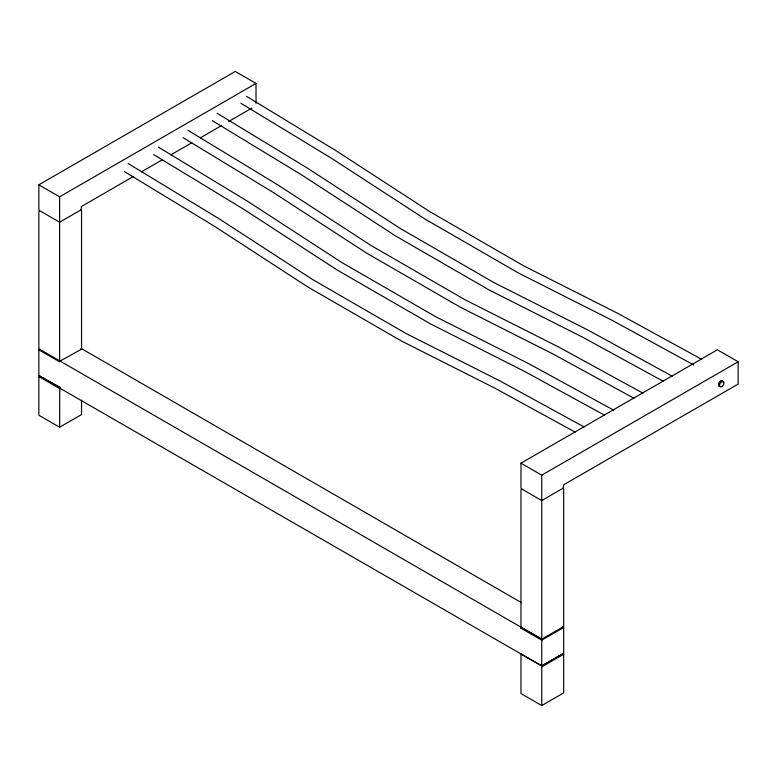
<?xml version="1.0" encoding="UTF-8"?>
<svg xmlns="http://www.w3.org/2000/svg" width="777" height="777" viewBox="0 0 777 777"><rect width="100%" height="100%" fill="white"/><g stroke="black" fill="none" stroke-linecap="round" stroke-linejoin="round"><path stroke-width="1.17" d="M81.546 400.058L81.546 414.559L59.615 427.214L59.751 387.237L38.85 375.563L38.85 349.835L39.763 349.339L541.744 639.16L563.675 626.534L563.675 489.238L563.072 488.247L563.675 484.79L738.15 384.052L738.15 361.771L717.385 349.786L520.978 463.179L520.978 487.927L521.581 488.918L541.744 500.553L563.072 488.247M719.716 386.383L719.133 386.159C717.744 384.197 719.648 380.963 721.92 380.72L723.018 382.284M38.85 349.835L59.615 361.82L59.615 196.814L38.85 184.819L38.85 209.567L39.452 210.557L59.615 222.203L80.944 209.887L81.546 206.439L133.052 176.7M60.043 388.296L59.751 387.237L60.043 388.296L541.744 665.908L563.675 653.253L563.675 627.515L562.762 627.029L563.675 626.534M39.452 210.557L38.85 211.548L38.85 348.844L39.763 349.339M521.581 488.918L520.978 489.898L520.978 627.194L521.755 627.991L520.978 628.185L520.551 627.447M721.92 380.72L719.133 382.896L720.434 381.274L721.92 380.72L722.882 381.488M38.85 184.819L235.256 71.435L256.022 83.421L256.022 103.36M59.615 196.814L256.022 83.421M141.453 171.843L162.48 159.712M170.882 154.856L191.909 142.715M200.32 137.859L221.338 125.728M228.691 121.484L251.816 108.129M59.751 361.256L81.974 348.922L521.445 602.651M81.974 348.922L80.769 349.116L81.546 348.174L81.546 210.878L80.944 209.887M520.978 463.179L541.744 475.165L738.15 361.771M563.675 627.515L541.744 640.18L520.978 628.185M520.551 654.166L521.755 653.972L520.978 654.914L520.978 693.579L541.744 705.565L563.675 692.909L563.675 654.244L562.762 653.748L541.744 665.879L520.978 653.923M541.744 666.899L563.675 654.244M59.615 427.214L38.85 415.229L38.85 376.554L39.763 376.058M562.762 653.748L563.675 653.253M701.621 359.265L617.365 313.141L523.64 265.821L429.914 211.713L336.179 150.806L246.571 96.387M693.676 364.937L612.577 320.551L518.851 273.232L425.126 219.114L331.39 158.207L240.753 103.166M672.27 376.204L588.024 330.089L494.289 282.77L400.563 228.652L306.837 167.745L217.22 113.325M663.267 381.303L583.236 337.49L489.5 290.171L395.775 236.062L302.039 175.155L212.432 120.736M642.919 393.152L558.673 347.037L464.937 299.708L371.212 245.6L277.486 184.693L187.879 130.274M633.925 398.251L553.884 354.438L460.149 307.119L366.423 253.001L272.698 192.094L183.09 137.675M613.577 410.101L529.322 363.976L435.596 316.657L341.861 262.548L248.135 201.641L158.527 147.212M604.574 415.2L524.533 371.387L430.808 324.058L337.072 269.949L243.347 209.042L153.739 154.623M584.226 427.039L499.97 380.924L406.245 333.605L312.519 279.487L218.784 218.58L128.147 163.539M575.223 432.138L495.182 388.325L401.456 341.006L307.721 286.898L213.996 225.99L124.388 171.562M520.978 627.194L541.744 639.189M38.85 375.563L59.615 387.558M38.85 376.554L59.615 388.549M718.618 384.819L719.133 386.159M541.744 475.165L541.744 705.565M722.154 386.383A3.108 1.797 -60 0 0 723.455 381.497A3.108 1.797 -60 0 0 719.706 384.43A3.108 1.797 -60 0 0 722.154 386.383"/></g></svg>
